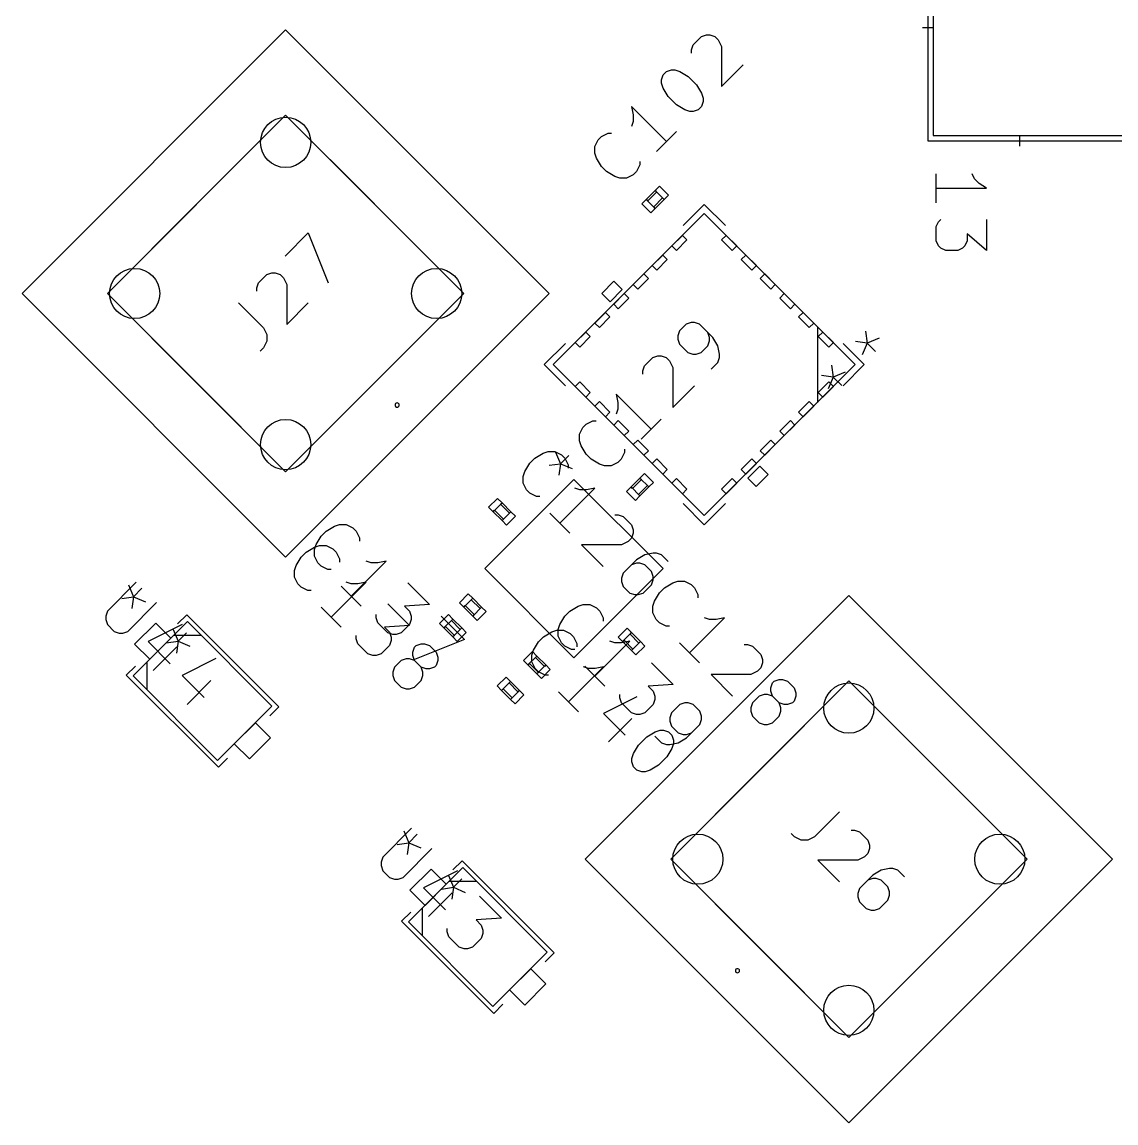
# Model space of a CAD drawing. Header units: millimetres. Extents: x -1 to 260, y -56 to 300.
# Drawn here: x 124.77 to 150.8, y 190.97 to 217.14 of the extents above; entities that cross this region are included whole.
import ezdxf

# ---------------------------------------------------------------- set-up
doc = ezdxf.new("R2010")
doc.units = ezdxf.units.MM
for name, color, linetype, true_color in [('Edge.Cuts', 254, 'CONTINUOUS', 0xd0d2cd), ('F.Fab', 9, 'CONTINUOUS', 0xafafaf), ('F.Silkscreen', 41, 'CONTINUOUS', 0xf2eda1)]:
    doc.layers.add(name, color=color, linetype=linetype, true_color=true_color)

msp = doc.modelspace()

# ---------------------------------------------------------------- linework, layer by layer
at = {"layer": 'Edge.Cuts'}
for centre in [(131.04, 214.282102), (127.447898, 210.69), (134.632102, 210.69), (131.04, 207.097898), (144.44, 200.832102), (140.847898, 197.24), (148.032102, 197.24), (144.44, 193.647898)]:
    msp.add_circle(centre, 0.5969, dxfattribs=at)
at = {"layer": 'F.Fab', "linetype": 'CONTINUOUS'}
for p, q in [((146.444, 221.556), (146.444, 214.444)), ((124.767963, 210.69), (131.04, 216.962037)), ((131.04, 216.962037), (137.312037, 210.69)), ((126.801602, 210.69), (131.04, 214.928398)), ((131.04, 214.928398), (135.278398, 210.69)), ((146.444, 214.444), (153.556, 214.444)), ((146.517861, 212.849307), (146.517861, 213.531478)), ((147.427423, 213.417783), (147.370575, 213.531478)), ((147.541118, 213.304088), (147.427423, 213.417783)), ((139.619252, 212.925218), (139.831384, 213.13735)), ((139.866739, 213.101995), (139.654607, 212.889863)), ((139.831384, 213.13735), (139.93745, 213.243416)), ((139.831384, 213.13735), (139.866739, 213.101995)), ((140.043516, 212.925218), (139.831384, 213.13735)), ((139.93745, 213.243416), (140.149582, 213.031284)), ((146.517861, 213.190392), (147.711661, 213.190392)), ((147.711661, 213.190392), (147.541118, 213.304088)), ((139.513186, 212.819152), (139.619252, 212.925218)), ((139.725318, 212.60702), (139.513186, 212.819152)), ((139.654607, 212.889863), (139.619252, 212.925218)), ((139.619252, 212.925218), (139.831384, 212.713086)), ((139.796029, 212.748441), (140.008161, 212.960573)), ((140.043516, 212.925218), (139.831384, 212.713086)), ((140.008161, 212.960573), (140.043516, 212.925218)), ((140.149582, 213.031284), (140.043516, 212.925218)), ((141, 212.592102), (137.407898, 209)), ((139.831384, 212.713086), (139.725318, 212.60702)), ((139.831384, 212.713086), (139.796029, 212.748441)), ((144.592102, 209), (141, 212.592102)), ((146.517861, 212.280831), (146.574709, 212.394526)), ((146.574709, 212.394526), (146.631556, 212.451374)), ((147.711661, 212.451374), (147.711661, 211.712355)), ((140.227698, 211.8198), (140.479145, 212.071248)), ((140.479145, 212.071248), (140.586908, 211.963485)), ((141.413092, 211.963485), (141.520855, 212.071248)), ((141.520855, 212.071248), (141.772302, 211.8198)), ((146.517861, 211.939745), (146.517861, 212.280831)), ((147.711661, 211.712355), (147.25688, 212.110288)), ((147.25688, 212.110288), (147.25688, 211.939745)), ((140.335461, 211.712037), (140.227698, 211.8198)), ((140.586908, 211.963485), (140.335461, 211.712037)), ((141.664539, 211.712037), (141.413092, 211.963485)), ((141.772302, 211.8198), (141.664539, 211.712037)), ((146.574709, 211.82605), (146.517861, 211.939745)), ((146.631556, 211.769202), (146.574709, 211.82605)), ((146.745251, 211.712355), (146.631556, 211.769202)), ((147.143185, 211.769202), (147.029489, 211.712355)), ((147.200032, 211.82605), (147.143185, 211.769202)), ((147.25688, 211.939745), (147.200032, 211.82605)), ((139.760725, 211.352827), (140.012172, 211.604274)), ((140.012172, 211.604274), (140.119935, 211.496511)), ((141.880065, 211.496511), (141.987828, 211.604274)), ((141.987828, 211.604274), (142.239275, 211.352827)), ((147.029489, 211.712355), (146.745251, 211.712355)), ((139.868488, 211.245064), (139.760725, 211.352827)), ((140.119935, 211.496511), (139.868488, 211.245064)), ((142.131512, 211.245064), (141.880065, 211.496511)), ((142.239275, 211.352827), (142.131512, 211.245064)), ((139.311712, 210.903814), (139.563159, 211.155261)), ((139.670922, 211.047498), (139.419475, 210.796051)), ((139.563159, 211.155261), (139.670922, 211.047498)), ((142.329078, 211.047498), (142.436841, 211.155261)), ((142.580525, 210.796051), (142.329078, 211.047498)), ((142.436841, 211.155261), (142.688288, 210.903814)), ((139.419475, 210.796051), (139.311712, 210.903814)), ((142.688288, 210.903814), (142.580525, 210.796051)), ((131.04, 204.417963), (124.767963, 210.69)), ((131.04, 206.451602), (126.801602, 210.69)), ((135.278398, 210.69), (131.04, 206.451602)), ((137.312037, 210.69), (131.04, 204.417963)), ((138.844739, 210.436841), (139.096186, 210.688288)), ((139.203949, 210.580525), (138.952502, 210.329078)), ((139.096186, 210.688288), (139.203949, 210.580525)), ((142.796051, 210.580525), (142.903814, 210.688288)), ((143.047498, 210.329078), (142.796051, 210.580525)), ((142.903814, 210.688288), (143.155261, 210.436841)), ((138.395726, 209.987828), (138.647173, 210.239275)), ((138.647173, 210.239275), (138.754936, 210.131512)), ((138.952502, 210.329078), (138.844739, 210.436841)), ((143.155261, 210.436841), (143.047498, 210.329078)), ((143.245064, 210.131512), (143.352827, 210.239275)), ((143.352827, 210.239275), (143.604274, 209.987828)), ((138.503489, 209.880065), (138.395726, 209.987828)), ((138.754936, 210.131512), (138.503489, 209.880065)), ((143.496511, 209.880065), (143.245064, 210.131512)), ((143.604274, 209.987828), (143.496511, 209.880065)), ((137.928752, 209.520855), (138.1802, 209.772302)), ((138.1802, 209.772302), (138.287963, 209.664539)), ((143.694077, 209.898026), (143.694077, 208.101974)), ((143.712037, 209.664539), (143.8198, 209.772302)), ((143.8198, 209.772302), (144.071248, 209.520855)), ((138.036515, 209.413092), (137.928752, 209.520855)), ((138.287963, 209.664539), (138.036515, 209.413092)), ((143.963485, 209.413092), (143.712037, 209.664539)), ((144.071248, 209.520855), (143.963485, 209.413092)), ((137.407898, 209), (141, 205.407898)), ((141, 205.407898), (144.592102, 209)), ((144.028158, 208.98331), (144.068356, 208.701929)), ((144.068356, 208.701929), (143.786974, 208.742126)), ((144.068356, 208.701929), (143.947764, 208.420548)), ((144.349737, 208.822521), (144.068356, 208.701929)), ((144.269342, 208.500942), (144.068356, 208.701929)), ((137.928752, 208.479145), (138.036515, 208.586908)), ((138.1802, 208.227698), (137.928752, 208.479145)), ((138.036515, 208.586908), (138.287963, 208.335461)), ((143.712037, 208.335461), (143.963485, 208.586908)), ((144.071248, 208.479145), (143.8198, 208.227698)), ((143.963485, 208.586908), (144.071248, 208.479145)), ((138.287963, 208.335461), (138.1802, 208.227698)), ((138.395726, 208.012172), (138.503489, 208.119935)), ((138.503489, 208.119935), (138.754936, 207.868488)), ((143.245064, 207.868488), (143.496511, 208.119935)), ((143.496511, 208.119935), (143.604274, 208.012172)), ((143.8198, 208.227698), (143.712037, 208.335461)), ((138.647173, 207.760725), (138.395726, 208.012172)), ((138.754936, 207.868488), (138.647173, 207.760725)), ((143.352827, 207.760725), (143.245064, 207.868488)), ((143.604274, 208.012172), (143.352827, 207.760725)), ((138.844739, 207.563159), (138.952502, 207.670922)), ((138.952502, 207.670922), (139.203949, 207.419475)), ((142.796051, 207.419475), (143.047498, 207.670922)), ((143.047498, 207.670922), (143.155261, 207.563159)), ((139.096186, 207.311712), (138.844739, 207.563159)), ((139.203949, 207.419475), (139.096186, 207.311712)), ((142.903814, 207.311712), (142.796051, 207.419475)), ((143.155261, 207.563159), (142.903814, 207.311712)), ((139.311712, 207.096186), (139.419475, 207.203949)), ((139.563159, 206.844739), (139.311712, 207.096186)), ((139.419475, 207.203949), (139.670922, 206.952502)), ((142.329078, 206.952502), (142.580525, 207.203949)), ((142.688288, 207.096186), (142.436841, 206.844739)), ((142.580525, 207.203949), (142.688288, 207.096186)), ((139.670922, 206.952502), (139.563159, 206.844739)), ((142.436841, 206.844739), (142.329078, 206.952502)), ((139.760725, 206.647173), (139.868488, 206.754936)), ((140.012172, 206.395726), (139.760725, 206.647173)), ((139.868488, 206.754936), (140.119935, 206.503489)), ((141.880065, 206.503489), (142.131512, 206.754936)), ((142.239275, 206.647173), (141.987828, 206.395726)), ((142.131512, 206.754936), (142.239275, 206.647173)), ((135.77868, 204.15), (137.9, 206.27132)), ((137.9, 206.27132), (140.02132, 204.15)), ((139.257868, 206.09), (139.47, 206.302132)), ((139.47, 206.302132), (139.576066, 206.408198)), ((139.47, 206.302132), (139.505355, 206.266777)), ((139.682132, 206.09), (139.47, 206.302132)), ((139.576066, 206.408198), (139.788198, 206.196066)), ((140.119935, 206.503489), (140.012172, 206.395726)), ((140.227698, 206.1802), (140.335461, 206.287963)), ((140.335461, 206.287963), (140.586908, 206.036515)), ((141.413092, 206.036515), (141.664539, 206.287963)), ((141.664539, 206.287963), (141.772302, 206.1802)), ((141.987828, 206.395726), (141.880065, 206.503489)), ((139.151802, 205.983934), (139.257868, 206.09)), ((139.293223, 206.054645), (139.257868, 206.09)), ((139.257868, 206.09), (139.47, 205.877868)), ((139.505355, 206.266777), (139.293223, 206.054645)), ((139.434645, 205.913223), (139.646777, 206.125355)), ((139.682132, 206.09), (139.47, 205.877868)), ((139.646777, 206.125355), (139.682132, 206.09)), ((139.788198, 206.196066), (139.682132, 206.09)), ((140.479145, 205.928752), (140.227698, 206.1802)), ((140.586908, 206.036515), (140.479145, 205.928752)), ((141.520855, 205.928752), (141.413092, 206.036515)), ((141.772302, 206.1802), (141.520855, 205.928752)), ((135.869661, 205.607031), (136.081793, 205.819163)), ((136.081793, 205.819163), (136.187859, 205.713097)), ((139.363934, 205.771802), (139.151802, 205.983934)), ((139.47, 205.877868), (139.363934, 205.771802)), ((139.47, 205.877868), (139.434645, 205.913223)), ((135.975727, 205.500965), (135.869661, 205.607031)), ((136.187859, 205.713097), (135.975727, 205.500965)), ((135.975727, 205.500965), (136.011082, 205.53632)), ((136.187859, 205.288833), (135.975727, 205.500965)), ((136.011082, 205.53632), (136.223214, 205.324188)), ((136.152504, 205.677742), (136.187859, 205.713097)), ((136.364636, 205.46561), (136.152504, 205.677742)), ((136.187859, 205.713097), (136.399991, 205.500965)), ((136.187859, 205.288833), (136.399991, 205.500965)), ((136.399991, 205.500965), (136.364636, 205.46561)), ((136.399991, 205.500965), (136.506057, 205.394899)), ((136.223214, 205.324188), (136.187859, 205.288833)), ((136.293925, 205.182767), (136.187859, 205.288833)), ((136.506057, 205.394899), (136.293925, 205.182767)), ((135.77868, 204.15), (137.9, 202.02868)), ((137.9, 202.02868), (140.02132, 204.15)), ((135.173442, 203.338831), (135.385574, 203.550963)), ((135.49164, 203.444897), (135.279508, 203.232765)), ((135.385574, 203.550963), (135.49164, 203.444897)), ((135.456285, 203.409542), (135.49164, 203.444897)), ((135.668417, 203.19741), (135.456285, 203.409542)), ((135.49164, 203.444897), (135.703772, 203.232765)), ((138.167963, 197.24), (144.44, 203.512037)), ((144.44, 203.512037), (150.712037, 197.24)), ((135.279508, 203.232765), (135.173442, 203.338831)), ((135.279508, 203.232765), (135.314863, 203.26812)), ((135.49164, 203.020633), (135.279508, 203.232765)), ((135.314863, 203.26812), (135.526995, 203.055988)), ((135.49164, 203.020633), (135.703772, 203.232765)), ((135.703772, 203.232765), (135.668417, 203.19741)), ((135.703772, 203.232765), (135.809838, 203.126699)), ((128.703952, 202.891267), (127.410795, 201.59811)), ((130.715529, 200.87969), (128.703952, 202.891267)), ((134.700389, 202.843475), (134.912521, 203.055607)), ((135.018587, 202.949541), (134.806455, 202.737409)), ((134.912521, 203.055607), (135.018587, 202.949541)), ((134.983232, 202.914186), (135.018587, 202.949541)), ((135.195364, 202.702054), (134.983232, 202.914186)), ((135.018587, 202.949541), (135.230719, 202.737409)), ((135.526995, 203.055988), (135.49164, 203.020633)), ((135.597706, 202.914567), (135.49164, 203.020633)), ((135.809838, 203.126699), (135.597706, 202.914567)), ((127.94961, 202.855346), (127.446716, 202.352452)), ((128.30882, 202.496136), (127.94961, 202.855346)), ((128.360575, 202.702784), (128.481167, 202.421403)), ((128.682154, 202.622389), (128.481167, 202.421403)), ((134.806455, 202.737409), (134.700389, 202.843475)), ((134.806455, 202.737409), (134.84181, 202.772764)), ((135.018587, 202.525277), (134.806455, 202.737409)), ((134.84181, 202.772764), (135.053942, 202.560632)), ((135.018587, 202.525277), (135.230719, 202.737409)), ((135.336785, 202.631343), (135.124653, 202.419211)), ((135.230719, 202.737409), (135.195364, 202.702054)), ((135.230719, 202.737409), (135.336785, 202.631343)), ((138.950383, 202.519953), (139.162515, 202.732085)), ((139.268581, 202.626019), (139.056449, 202.413887)), ((139.162515, 202.732085), (139.268581, 202.626019)), ((139.233226, 202.590664), (139.268581, 202.626019)), ((139.268581, 202.626019), (139.480713, 202.413887)), ((127.446716, 202.352452), (127.805926, 201.993242)), ((127.805926, 201.993242), (128.30882, 202.496136)), ((128.199786, 202.381205), (128.481167, 202.421403)), ((128.380663, 202.567978), (129.027241, 202.567978)), ((128.481167, 202.421403), (128.44097, 202.140021)), ((128.481167, 202.421403), (128.762548, 202.300811)), ((135.053942, 202.560632), (135.018587, 202.525277)), ((135.124653, 202.419211), (135.018587, 202.525277)), ((139.056449, 202.413887), (138.950383, 202.519953)), ((139.056449, 202.413887), (139.091804, 202.449242)), ((139.268581, 202.201755), (139.056449, 202.413887)), ((139.091804, 202.449242), (139.303936, 202.23711)), ((139.445358, 202.378532), (139.233226, 202.590664)), ((139.268581, 202.201755), (139.480713, 202.413887)), ((139.480713, 202.413887), (139.445358, 202.378532)), ((139.480713, 202.413887), (139.586779, 202.307821)), ((136.700033, 201.963428), (136.912165, 202.17556)), ((136.912165, 202.17556), (137.018231, 202.069494)), ((139.303936, 202.23711), (139.268581, 202.201755)), ((139.374647, 202.095689), (139.268581, 202.201755)), ((139.586779, 202.307821), (139.374647, 202.095689)), ((127.734084, 201.921399), (127.734084, 201.274821)), ((136.806099, 201.857362), (136.700033, 201.963428)), ((137.018231, 202.069494), (136.806099, 201.857362)), ((136.806099, 201.857362), (136.841454, 201.892717)), ((137.018231, 201.64523), (136.806099, 201.857362)), ((136.841454, 201.892717), (137.053586, 201.680585)), ((136.982876, 202.034139), (137.018231, 202.069494)), ((137.195008, 201.822007), (136.982876, 202.034139)), ((137.018231, 202.069494), (137.230363, 201.857362)), ((137.018231, 201.64523), (137.230363, 201.857362)), ((137.230363, 201.857362), (137.195008, 201.822007)), ((137.230363, 201.857362), (137.336429, 201.751296)), ((127.410795, 201.59811), (129.422372, 199.586533)), ((136.073086, 201.358784), (136.285218, 201.570916)), ((136.285218, 201.570916), (136.391284, 201.46485)), ((137.053586, 201.680585), (137.018231, 201.64523)), ((137.124297, 201.539164), (137.018231, 201.64523)), ((137.336429, 201.751296), (137.124297, 201.539164)), ((136.179152, 201.252718), (136.073086, 201.358784)), ((136.391284, 201.46485), (136.179152, 201.252718)), ((136.355929, 201.429495), (136.391284, 201.46485)), ((136.568061, 201.217363), (136.355929, 201.429495)), ((136.391284, 201.46485), (136.603416, 201.252718)), ((140.201602, 197.24), (144.44, 201.478398)), ((144.44, 201.478398), (148.678398, 197.24)), ((136.179152, 201.252718), (136.214507, 201.288073)), ((136.391284, 201.040586), (136.179152, 201.252718)), ((136.214507, 201.288073), (136.426639, 201.075941)), ((136.391284, 201.040586), (136.603416, 201.252718)), ((136.426639, 201.075941), (136.391284, 201.040586)), ((136.49735, 200.93452), (136.391284, 201.040586)), ((136.709482, 201.146652), (136.49735, 200.93452)), ((136.603416, 201.252718), (136.568061, 201.217363)), ((136.603416, 201.252718), (136.709482, 201.146652)), ((129.422372, 199.586533), (130.715529, 200.87969)), ((130.320398, 200.484558), (129.817504, 199.981664)), ((130.679608, 200.125348), (130.320398, 200.484558)), ((130.176714, 199.622454), (130.679608, 200.125348)), ((129.817504, 199.981664), (130.176714, 199.622454)), ((144.44, 190.967963), (138.167963, 197.24)), ((144.44, 193.001602), (140.201602, 197.24)), ((148.678398, 197.24), (144.44, 193.001602)), ((150.712037, 197.24), (144.44, 190.967963)), ((135.254593, 197.040626), (133.961436, 195.747469)), ((134.500251, 197.004705), (133.997357, 196.501811)), ((134.859461, 196.645495), (134.500251, 197.004705)), ((134.911216, 196.852143), (135.031808, 196.570762)), ((137.26617, 195.029049), (135.254593, 197.040626)), ((134.356567, 196.142601), (134.859461, 196.645495)), ((134.931304, 196.717337), (135.577882, 196.717337)), ((135.232795, 196.771748), (135.031808, 196.570762)), ((133.997357, 196.501811), (134.356567, 196.142601)), ((134.750427, 196.530564), (135.031808, 196.570762)), ((135.031808, 196.570762), (134.991611, 196.28938)), ((135.031808, 196.570762), (135.313189, 196.45017)), ((134.284725, 196.070758), (134.284725, 195.42418)), ((133.961436, 195.747469), (135.973013, 193.735892)), ((135.973013, 193.735892), (137.26617, 195.029049)), ((136.871039, 194.633917), (136.368145, 194.131023)), ((137.230249, 194.274707), (136.871039, 194.633917)), ((136.727355, 193.771813), (137.230249, 194.274707)), ((136.368145, 194.131023), (136.727355, 193.771813))]:
    msp.add_line(p, q, dxfattribs=at)
at = {"layer": 'F.Fab'}
for centre in [(131.04, 214.282102), (127.447898, 210.69), (134.632102, 210.69), (131.04, 207.097898), (144.44, 200.832102), (140.847898, 197.24), (148.032102, 197.24), (144.44, 193.647898)]:
    msp.add_circle(centre, 0.5969, dxfattribs=at)
at = {"layer": 'F.Silkscreen', "linetype": 'CONTINUOUS'}
for p, q in [((146.317, 221.683), (146.317, 214.317)), ((146.444, 217.0094), (146.19, 217.0094)), ((140.733532, 216.599752), (140.931611, 216.797831)), ((140.931611, 216.797831), (141.050458, 216.837447)), ((141.050458, 216.837447), (141.12969, 216.837447)), ((141.12969, 216.837447), (141.248537, 216.797831)), ((141.248537, 216.797831), (141.327768, 216.7186)), ((140.693916, 216.480905), (140.733532, 216.599752)), ((140.693916, 216.401673), (140.693916, 216.480905)), ((141.327768, 216.7186), (141.407, 216.560136)), ((141.407, 216.560136), (141.407, 215.609358)), ((140.020448, 215.886668), (140.09968, 215.9659)), ((140.09968, 215.9659), (140.218527, 216.005516)), ((140.218527, 216.005516), (140.297759, 216.005516)), ((140.297759, 216.005516), (140.416606, 215.9659)), ((140.416606, 215.9659), (140.614685, 215.847053)), ((141.407, 215.609358), (141.922005, 216.124363)), ((139.980832, 215.767821), (140.020448, 215.886668)), ((139.980832, 215.68859), (139.980832, 215.767821)), ((140.614685, 215.847053), (140.812763, 215.648974)), ((140.020448, 215.569742), (139.980832, 215.68859)), ((140.139295, 215.371664), (140.020448, 215.569742)), ((140.812763, 215.648974), (140.931611, 215.450895)), ((140.931611, 215.450895), (140.971226, 215.332048)), ((140.337374, 215.173585), (140.139295, 215.371664)), ((140.535453, 215.054738), (140.337374, 215.173585)), ((140.971226, 215.252816), (140.931611, 215.133969)), ((140.971226, 215.332048), (140.971226, 215.252816)), ((140.09968, 214.302038), (139.267749, 215.133969)), ((139.267749, 215.133969), (139.307364, 214.93589)), ((139.307364, 214.93589), (139.307364, 214.777427)), ((140.6543, 215.015122), (140.535453, 215.054738)), ((140.733532, 215.015122), (140.6543, 215.015122)), ((140.852379, 215.054738), (140.733532, 215.015122)), ((140.931611, 215.133969), (140.852379, 215.054738)), ((139.307364, 214.777427), (139.267749, 214.65858)), ((138.475434, 214.341654), (138.554665, 214.420885)), ((138.554665, 214.420885), (138.713128, 214.500117)), ((138.713128, 214.500117), (138.79236, 214.500117)), ((140.337374, 214.539733), (139.861985, 214.064343)), ((148.5014, 214.444), (148.5014, 214.19)), ((138.396202, 214.183191), (138.475434, 214.341654)), ((138.396202, 214.024728), (138.396202, 214.183191)), ((146.317, 214.317), (153.683, 214.317)), ((129.97934, 213.871981), (127.860141, 211.748539)), ((134.219859, 211.748539), (132.10066, 213.871981)), ((138.435818, 213.90588), (138.396202, 214.024728)), ((138.554665, 213.707802), (138.435818, 213.90588)), ((138.673512, 213.588954), (138.554665, 213.707802)), ((139.465827, 213.747417), (139.386596, 213.588954)), ((139.465827, 213.826649), (139.465827, 213.747417)), ((138.871591, 213.470107), (138.673512, 213.588954)), ((138.990438, 213.430491), (138.871591, 213.470107)), ((139.148901, 213.430491), (138.990438, 213.430491)), ((139.307364, 213.509723), (139.148901, 213.430491)), ((139.386596, 213.588954), (139.307364, 213.509723)), ((146.517861, 212.849307), (146.517861, 213.531478)), ((147.427423, 213.417783), (147.370575, 213.531478)), ((147.541118, 213.304088), (147.427423, 213.417783)), ((146.517861, 213.190392), (147.711661, 213.190392)), ((147.711661, 213.190392), (147.541118, 213.304088)), ((141, 212.807629), (140.497106, 212.304734)), ((141.502894, 212.304734), (141, 212.807629)), ((146.517861, 212.280831), (146.574709, 212.394526)), ((146.574709, 212.394526), (146.631556, 212.451374)), ((147.711661, 212.451374), (147.711661, 211.712355)), ((131.025272, 211.576273), (131.579893, 212.130894)), ((131.579893, 212.130894), (132.055282, 210.942421)), ((146.517861, 211.939745), (146.517861, 212.280831)), ((147.711661, 211.712355), (147.25688, 212.110288)), ((147.25688, 212.110288), (147.25688, 211.939745)), ((146.574709, 211.82605), (146.517861, 211.939745)), ((146.631556, 211.769202), (146.574709, 211.82605)), ((146.745251, 211.712355), (146.631556, 211.769202)), ((147.143185, 211.769202), (147.029489, 211.712355)), ((147.200032, 211.82605), (147.143185, 211.769202)), ((147.25688, 211.939745), (147.200032, 211.82605)), ((147.029489, 211.712355), (146.745251, 211.712355)), ((130.39142, 210.942421), (130.589499, 211.1405)), ((130.589499, 211.1405), (130.708346, 211.180116)), ((130.708346, 211.180116), (130.787578, 211.180116)), ((130.787578, 211.180116), (130.906425, 211.1405)), ((130.906425, 211.1405), (130.985656, 211.061268)), ((130.985656, 211.061268), (131.064888, 210.902805)), ((130.351804, 210.823574), (130.39142, 210.942421)), ((130.351804, 210.744342), (130.351804, 210.823574)), ((131.064888, 210.902805), (131.064888, 209.952027)), ((138.561047, 210.691965), (138.848415, 210.979333)), ((139.045981, 210.781768), (138.758613, 210.494399)), ((138.848415, 210.979333), (139.045981, 210.781768)), ((129.916031, 210.467032), (130.510268, 209.872796)), ((131.064888, 209.952027), (131.579893, 210.467032)), ((138.758613, 210.494399), (138.561047, 210.691965)), ((140.570225, 209.962613), (140.411762, 209.80415)), ((140.689072, 210.002229), (140.570225, 209.962613)), ((140.768304, 210.002229), (140.689072, 210.002229)), ((140.887151, 209.962613), (140.768304, 210.002229)), ((141.204077, 209.645687), (140.887151, 209.962613)), ((130.510268, 209.872796), (130.589499, 209.714333)), ((130.589499, 209.714333), (130.589499, 209.55587)), ((140.411762, 209.80415), (140.372146, 209.685303)), ((140.372146, 209.685303), (140.372146, 209.606071)), ((141.124845, 209.645687), (141.08523, 209.764534)), ((144.836381, 209.791533), (144.876579, 209.510152)), ((129.981461, 207.510141), (127.860141, 209.631461)), ((130.589499, 209.55587), (130.510268, 209.397407)), ((134.219859, 209.631461), (132.098539, 207.510141)), ((137.695266, 209.502894), (137.192371, 209)), ((140.372146, 209.606071), (140.411762, 209.487224)), ((140.411762, 209.487224), (140.609841, 209.289145)), ((140.926767, 209.289145), (141.08523, 209.447608)), ((141.08523, 209.447608), (141.124845, 209.566455)), ((141.124845, 209.566455), (141.124845, 209.645687)), ((141.322924, 209.447608), (141.204077, 209.645687)), ((141.36254, 209.249529), (141.322924, 209.447608)), ((144.807629, 209), (144.304734, 209.502894)), ((144.876579, 209.510152), (144.595197, 209.550349)), ((144.876579, 209.510152), (144.755987, 209.228771)), ((145.15796, 209.630744), (144.876579, 209.510152)), ((145.077565, 209.309165), (144.876579, 209.510152)), ((130.510268, 209.397407), (130.431036, 209.318175)), ((139.579831, 208.972219), (139.777909, 209.170298)), ((139.777909, 209.170298), (139.896757, 209.209914)), ((139.896757, 209.209914), (139.975988, 209.209914)), ((139.975988, 209.209914), (140.094836, 209.170298)), ((140.094836, 209.170298), (140.174067, 209.091066)), ((140.609841, 209.289145), (140.728688, 209.249529)), ((140.728688, 209.249529), (140.807919, 209.249529)), ((140.807919, 209.249529), (140.926767, 209.289145)), ((141.322924, 209.051451), (141.36254, 209.170298)), ((141.36254, 209.170298), (141.36254, 209.249529)), ((137.192371, 209), (137.695266, 208.497106)), ((139.540215, 208.853372), (139.579831, 208.972219)), ((140.174067, 209.091066), (140.253299, 208.932603)), ((140.253299, 208.932603), (140.253299, 207.981825)), ((141.164461, 208.892988), (141.322924, 209.051451)), ((144.304734, 208.497106), (144.807629, 209)), ((139.540215, 208.77414), (139.540215, 208.853372)), ((140.253299, 207.981825), (140.768303, 208.49683)), ((139.738294, 207.46682), (138.906363, 208.298751)), ((138.906363, 208.298751), (138.945978, 208.100672)), ((138.945978, 207.942209), (138.906363, 207.823362)), ((138.945978, 208.100672), (138.945978, 207.942209)), ((138.114048, 207.506436), (138.193279, 207.585667)), ((138.193279, 207.585667), (138.351742, 207.664899)), ((138.351742, 207.664899), (138.430974, 207.664899)), ((139.975988, 207.704515), (139.500599, 207.229125)), ((138.034816, 207.347973), (138.114048, 207.506436)), ((138.034816, 207.18951), (138.034816, 207.347973)), ((138.074432, 207.070662), (138.034816, 207.18951)), ((138.193279, 206.872584), (138.074432, 207.070662)), ((136.970443, 206.777685), (137.168521, 206.896532)), ((137.168521, 206.896532), (137.287369, 206.936148)), ((137.287369, 206.936148), (137.445832, 206.936148)), ((137.445832, 206.936148), (137.604295, 206.856916)), ((137.464079, 206.919032), (137.582105, 206.643637)), ((137.778816, 206.840348), (137.582105, 206.643637)), ((137.604295, 206.856916), (137.683526, 206.777685)), ((138.312126, 206.753736), (138.193279, 206.872584)), ((139.104441, 206.912199), (139.02521, 206.753736)), ((139.104441, 206.991431), (139.104441, 206.912199)), ((136.732748, 206.460759), (136.851595, 206.658838)), ((136.851595, 206.658838), (136.970443, 206.777685)), ((137.306711, 206.604295), (137.582105, 206.643637)), ((137.582105, 206.643637), (137.542763, 206.368243)), ((137.582105, 206.643637), (137.8575, 206.525611)), ((137.683526, 206.777685), (137.762758, 206.619222)), ((137.762758, 206.619222), (137.762758, 206.53999)), ((138.510205, 206.634889), (138.312126, 206.753736)), ((138.629052, 206.595273), (138.510205, 206.634889)), ((138.787515, 206.595273), (138.629052, 206.595273)), ((138.945978, 206.674505), (138.787515, 206.595273)), ((139.02521, 206.753736), (138.945978, 206.674505)), ((142.03478, 206.298994), (142.322148, 206.586362)), ((142.322148, 206.586362), (142.519714, 206.388796)), ((136.693132, 206.341912), (136.732748, 206.460759)), ((136.693132, 206.183449), (136.693132, 206.341912)), ((142.232346, 206.101428), (142.03478, 206.298994)), ((142.519714, 206.388796), (142.232346, 206.101428)), ((136.772364, 206.024986), (136.693132, 206.183449)), ((136.851595, 205.945754), (136.772364, 206.024986)), ((137.564679, 205.23267), (138.39661, 206.064601)), ((138.040068, 206.024986), (137.921221, 206.064601)), ((138.198531, 206.024986), (138.040068, 206.024986)), ((138.39661, 206.064601), (138.198531, 206.024986)), ((137.010058, 205.866523), (136.851595, 205.945754)), ((137.08929, 205.866523), (137.010058, 205.866523)), ((140.497106, 205.695266), (141, 205.192371)), ((141, 205.192371), (141.502894, 205.695266)), ((137.802374, 204.994976), (137.326984, 205.470365)), ((138.871999, 205.430749), (138.951231, 205.430749)), ((138.951231, 205.430749), (139.070078, 205.391133)), ((139.070078, 205.391133), (139.268157, 205.193055)), ((131.886175, 204.917067), (132.005023, 205.035915)), ((132.005023, 205.035915), (132.203101, 205.154762)), ((132.203101, 205.154762), (132.321949, 205.194378)), ((132.321949, 205.194378), (132.480412, 205.194378)), ((132.480412, 205.194378), (132.638875, 205.115146)), ((132.638875, 205.115146), (132.718106, 205.035915)), ((132.718106, 205.035915), (132.797338, 204.877452)), ((139.268157, 205.193055), (139.307773, 205.074207)), ((139.307773, 204.994976), (139.268157, 204.876128)), ((139.307773, 205.074207), (139.307773, 204.994976)), ((131.727712, 204.600141), (131.767328, 204.718989)), ((131.767328, 204.718989), (131.886175, 204.917067)), ((132.797338, 204.877452), (132.797338, 204.79822)), ((139.030462, 204.717665), (138.079684, 204.717665)), ((138.079684, 204.717665), (138.594689, 204.202661)), ((139.188925, 204.796897), (139.030462, 204.717665)), ((139.268157, 204.876128), (139.188925, 204.796897)), ((131.413122, 204.421709), (131.53197, 204.540557)), ((131.53197, 204.540557), (131.730048, 204.659404)), ((131.727712, 204.441678), (131.727712, 204.600141)), ((131.806944, 204.283215), (131.727712, 204.441678)), ((131.730048, 204.659404), (131.848896, 204.69902)), ((131.848896, 204.69902), (132.007359, 204.69902)), ((132.007359, 204.69902), (132.165822, 204.619788)), ((132.165822, 204.619788), (132.245053, 204.540557)), ((132.245053, 204.540557), (132.324285, 204.382094)), ((139.585083, 204.479971), (139.387004, 204.361123)), ((139.783162, 204.519587), (139.585083, 204.479971)), ((139.862393, 204.519587), (139.783162, 204.519587)), ((139.981241, 204.479971), (139.862393, 204.519587)), ((140.139704, 204.321508), (139.981241, 204.479971)), ((131.254659, 204.104783), (131.294275, 204.223631)), ((131.294275, 204.223631), (131.413122, 204.421709)), ((131.886175, 204.203984), (131.806944, 204.283215)), ((132.044638, 204.124752), (131.886175, 204.203984)), ((132.324285, 204.382094), (132.324285, 204.302862)), ((132.599259, 203.4909), (133.43119, 204.322831)), ((133.074648, 204.283215), (132.955801, 204.322831)), ((133.233111, 204.283215), (133.074648, 204.283215)), ((133.43119, 204.322831), (133.233111, 204.283215)), ((139.387004, 204.361123), (139.070078, 204.044197)), ((139.387004, 204.281892), (139.268157, 204.242276)), ((139.466236, 204.281892), (139.387004, 204.281892)), ((139.585083, 204.242276), (139.466236, 204.281892)), ((139.743546, 204.083813), (139.585083, 204.242276)), ((131.254659, 203.94632), (131.254659, 204.104783)), ((131.333891, 203.787857), (131.254659, 203.94632)), ((132.12387, 204.124752), (132.044638, 204.124752)), ((139.070078, 204.044197), (139.030462, 203.92535)), ((139.030462, 203.92535), (139.030462, 203.846119)), ((139.783162, 203.964966), (139.743546, 204.083813)), ((139.783162, 203.885734), (139.783162, 203.964966)), ((127.486033, 203.825429), (126.800062, 203.139457)), ((127.300905, 203.762454), (127.421497, 203.481073)), ((127.622484, 203.682059), (127.421497, 203.481073)), ((131.413122, 203.708626), (131.333891, 203.787857)), ((131.571585, 203.629394), (131.413122, 203.708626)), ((132.126206, 202.995542), (132.958137, 203.827473)), ((132.836954, 203.253206), (132.361564, 203.728595)), ((132.601595, 203.787857), (132.482748, 203.827473)), ((132.760058, 203.787857), (132.601595, 203.787857)), ((132.958137, 203.827473), (132.760058, 203.787857)), ((133.946195, 203.807826), (134.4612, 203.292821)), ((139.030462, 203.846119), (139.070078, 203.727271)), ((139.070078, 203.727271), (139.228541, 203.568808)), ((139.545467, 203.568808), (139.743546, 203.766887)), ((139.743546, 203.766887), (139.783162, 203.885734)), ((139.932317, 203.57176), (140.051165, 203.690607)), ((140.051165, 203.690607), (140.249243, 203.809454)), ((140.249243, 203.809454), (140.368091, 203.84907)), ((140.368091, 203.84907), (140.526554, 203.84907)), ((140.526554, 203.84907), (140.685017, 203.769838)), ((140.685017, 203.769838), (140.764248, 203.690607)), ((140.764248, 203.690607), (140.84348, 203.532144)), ((127.140116, 203.440875), (127.421497, 203.481073)), ((127.421497, 203.481073), (127.3813, 203.199691)), ((127.421497, 203.481073), (127.702878, 203.360481)), ((131.650817, 203.629394), (131.571585, 203.629394)), ((139.228541, 203.568808), (139.347388, 203.529193)), ((139.347388, 203.529193), (139.42662, 203.529193)), ((139.42662, 203.529193), (139.545467, 203.568808)), ((139.81347, 203.373681), (139.932317, 203.57176)), ((140.84348, 203.532144), (140.84348, 203.452912)), ((126.800062, 203.139457), (126.75971, 203.018403)), ((127.284277, 202.655241), (127.970249, 203.341213)), ((132.363901, 202.757848), (131.888511, 203.233237)), ((133.473142, 203.312468), (133.988147, 202.797463)), ((134.4612, 203.292821), (133.866963, 203.253205)), ((133.866963, 203.253205), (133.985811, 203.134358)), ((133.985811, 203.134358), (134.025426, 203.015511)), ((137.681967, 203.015233), (137.800815, 203.13408)), ((137.800815, 203.13408), (137.998893, 203.252927)), ((137.998893, 203.252927), (138.117741, 203.292543)), ((138.117741, 203.292543), (138.276204, 203.292543)), ((138.276204, 203.292543), (138.434667, 203.213311)), ((138.434667, 203.213311), (138.513898, 203.13408)), ((138.513898, 203.13408), (138.59313, 202.975617)), ((139.773854, 203.254834), (139.81347, 203.373681)), ((139.773854, 203.096371), (139.773854, 203.254834)), ((126.75971, 203.018403), (126.75971, 202.9377)), ((126.75971, 202.9377), (126.800062, 202.816647)), ((128.685991, 203.052912), (128.470465, 202.837386)), ((130.877174, 200.861729), (128.685991, 203.052912)), ((133.193495, 202.975895), (133.193495, 203.055127)), ((133.233111, 202.857048), (133.193495, 202.975895)), ((134.025426, 202.936279), (133.985811, 202.817432)), ((134.025426, 203.015511), (134.025426, 202.936279)), ((134.73851, 203.015511), (135.293131, 202.46089)), ((137.56312, 202.817154), (137.681967, 203.015233)), ((138.59313, 202.975617), (138.59313, 202.896385)), ((139.853086, 202.937908), (139.773854, 203.096371)), ((139.932317, 202.858676), (139.853086, 202.937908)), ((140.645401, 202.145592), (141.477332, 202.977523)), ((141.12079, 202.937908), (141.001943, 202.977523)), ((141.279253, 202.937908), (141.12079, 202.937908)), ((141.477332, 202.977523), (141.279253, 202.937908)), ((126.800062, 202.816647), (126.961467, 202.655241)), ((126.961467, 202.655241), (127.082521, 202.61489)), ((127.082521, 202.61489), (127.163223, 202.61489)), ((127.163223, 202.61489), (127.284277, 202.655241)), ((128.575518, 202.816647), (127.768492, 202.413134)), ((133.470806, 202.619353), (133.233111, 202.857048)), ((133.988147, 202.797463), (133.39391, 202.757847)), ((133.39391, 202.757847), (133.512758, 202.639)), ((133.589653, 202.579738), (133.470806, 202.619353)), ((133.512758, 202.639), (133.552373, 202.520153)), ((133.787732, 202.619353), (133.668885, 202.579738)), ((133.985811, 202.817432), (133.787732, 202.619353)), ((137.173868, 202.529438), (137.371946, 202.648285)), ((137.371946, 202.648285), (137.490794, 202.687901)), ((137.490794, 202.687901), (137.649257, 202.687901)), ((137.523504, 202.698307), (137.56312, 202.817154)), ((137.523504, 202.539844), (137.523504, 202.698307)), ((137.649257, 202.687901), (137.80772, 202.608669)), ((137.80772, 202.608669), (137.886951, 202.529438)), ((140.09078, 202.779445), (139.932317, 202.858676)), ((140.170012, 202.779445), (140.09078, 202.779445)), ((127.768492, 202.413134), (128.293059, 201.888567)), ((132.720442, 202.480537), (132.720442, 202.559769)), ((132.760058, 202.36169), (132.720442, 202.480537)), ((132.997753, 202.123995), (132.760058, 202.36169)), ((133.552373, 202.440921), (133.512758, 202.322074)), ((133.552373, 202.520153), (133.552373, 202.440921)), ((133.668885, 202.579738), (133.589653, 202.579738)), ((135.293131, 202.46089), (134.104658, 201.985501)), ((134.14661, 202.322074), (134.265457, 202.36169)), ((134.265457, 202.36169), (134.344689, 202.36169)), ((134.344689, 202.36169), (134.463536, 202.322074)), ((136.936173, 202.212512), (137.05502, 202.410591)), ((137.05502, 202.410591), (137.173868, 202.529438)), ((137.602736, 202.381381), (137.523504, 202.539844)), ((137.681967, 202.302149), (137.602736, 202.381381)), ((137.886951, 202.529438), (137.966183, 202.370975)), ((137.966183, 202.370975), (137.966183, 202.291743)), ((138.395051, 201.589065), (139.226982, 202.420996)), ((138.87044, 202.381381), (138.751593, 202.420996)), ((139.028903, 202.381381), (138.87044, 202.381381)), ((139.226982, 202.420996), (139.028903, 202.381381)), ((140.883096, 201.907898), (140.407706, 202.383287)), ((128.454464, 202.29208), (127.889546, 201.727162)), ((133.1166, 202.08438), (132.997753, 202.123995)), ((133.195832, 202.08438), (133.1166, 202.08438)), ((133.314679, 202.123995), (133.195832, 202.08438)), ((133.512758, 202.322074), (133.314679, 202.123995)), ((134.067378, 202.163611), (134.106994, 202.282458)), ((134.067378, 202.084379), (134.067378, 202.163611)), ((134.106994, 201.965532), (134.067378, 202.084379)), ((134.106994, 202.282458), (134.14661, 202.322074)), ((134.463536, 202.322074), (134.621999, 202.163611)), ((134.621999, 202.163611), (134.661615, 202.044764)), ((136.896557, 202.093665), (136.936173, 202.212512)), ((136.896557, 201.935202), (136.896557, 202.093665)), ((137.84043, 202.222918), (137.681967, 202.302149)), ((137.919662, 202.222918), (137.84043, 202.222918)), ((141.952721, 202.343671), (142.031953, 202.343671)), ((142.031953, 202.343671), (142.1508, 202.304055)), ((142.1508, 202.304055), (142.348879, 202.105977)), ((142.348879, 202.105977), (142.388495, 201.987129)), ((127.464676, 201.831597), (127.24915, 201.616071)), ((129.382544, 202.009621), (128.575518, 201.606108)), ((133.790068, 201.965532), (133.631605, 201.807069)), ((133.908915, 202.005148), (133.790068, 201.965532)), ((133.988147, 202.005148), (133.908915, 202.005148)), ((134.106994, 201.965532), (133.988147, 202.005148)), ((134.265457, 201.807069), (134.106994, 201.965532)), ((134.621999, 201.846685), (134.582383, 201.807069)), ((134.661615, 201.965532), (134.621999, 201.846685)), ((134.661615, 202.044764), (134.661615, 201.965532)), ((136.975789, 201.776739), (136.896557, 201.935202)), ((138.632746, 201.351371), (138.157356, 201.82676)), ((139.741987, 201.905991), (140.256992, 201.390986)), ((142.388495, 201.907898), (142.348879, 201.78905)), ((142.388495, 201.987129), (142.388495, 201.907898)), ((127.24915, 201.616071), (129.440333, 199.424888)), ((128.575518, 201.606108), (129.100085, 201.081541)), ((133.631605, 201.807069), (133.591989, 201.688222)), ((133.591989, 201.688222), (133.591989, 201.60899)), ((133.591989, 201.60899), (133.631605, 201.490143)), ((134.384304, 201.767453), (134.265457, 201.807069)), ((134.305073, 201.688222), (134.265457, 201.807069)), ((134.265457, 201.490143), (134.305073, 201.60899)), ((134.305073, 201.60899), (134.305073, 201.688222)), ((134.463536, 201.767453), (134.384304, 201.767453)), ((134.582383, 201.807069), (134.463536, 201.767453)), ((137.05502, 201.697507), (136.975789, 201.776739)), ((137.213483, 201.618276), (137.05502, 201.697507)), ((137.292715, 201.618276), (137.213483, 201.618276)), ((137.768104, 200.984423), (138.600035, 201.816354)), ((138.243493, 201.776739), (138.124646, 201.816354)), ((138.401956, 201.776739), (138.243493, 201.776739)), ((138.600035, 201.816354), (138.401956, 201.776739)), ((142.111184, 201.630587), (141.160406, 201.630587)), ((141.160406, 201.630587), (141.675411, 201.115583)), ((142.269647, 201.709819), (142.111184, 201.630587)), ((142.348879, 201.78905), (142.269647, 201.709819)), ((129.26149, 201.485054), (128.696572, 200.920136)), ((133.631605, 201.490143), (133.790068, 201.33168)), ((133.790068, 201.33168), (133.908915, 201.292064)), ((133.988147, 201.292064), (134.106994, 201.33168)), ((134.106994, 201.33168), (134.265457, 201.490143)), ((140.256992, 201.390986), (139.662755, 201.351371)), ((139.662755, 201.351371), (139.781603, 201.232523)), ((142.586573, 201.313661), (142.626189, 201.432509)), ((142.586573, 201.23443), (142.586573, 201.313661)), ((142.626189, 201.432509), (142.665805, 201.472124)), ((142.665805, 201.472124), (142.784652, 201.51174)), ((142.784652, 201.51174), (142.863884, 201.51174)), ((142.863884, 201.51174), (142.982731, 201.472124)), ((142.982731, 201.472124), (143.141194, 201.313661)), ((143.141194, 201.313661), (143.18081, 201.194814)), ((133.908915, 201.292064), (133.988147, 201.292064)), ((138.005799, 200.746729), (137.530409, 201.222118)), ((139.39235, 201.103271), (138.600035, 200.707113)), ((138.989288, 201.07406), (138.989288, 201.153292)), ((139.028903, 200.955213), (138.989288, 201.07406)), ((139.781603, 201.232523), (139.821218, 201.113676)), ((139.821218, 201.113676), (139.821218, 201.034445)), ((142.309263, 201.115582), (142.1508, 200.957119)), ((142.42811, 201.155198), (142.309263, 201.115582)), ((142.507342, 201.155198), (142.42811, 201.155198)), ((142.626189, 201.115582), (142.507342, 201.155198)), ((142.626189, 201.115582), (142.586573, 201.23443)), ((142.784652, 200.957119), (142.626189, 201.115582)), ((143.18081, 201.115582), (143.141194, 200.996735)), ((143.18081, 201.194814), (143.18081, 201.115582)), ((130.661648, 200.646203), (130.877174, 200.861729)), ((139.266598, 200.717519), (139.028903, 200.955213)), ((139.781603, 200.915597), (139.583524, 200.717519)), ((139.821218, 201.034445), (139.781603, 200.915597)), ((140.415455, 200.915597), (140.217376, 200.717518)), ((140.534302, 200.955213), (140.415455, 200.915597)), ((140.613534, 200.955213), (140.534302, 200.955213)), ((140.732381, 200.915597), (140.613534, 200.955213)), ((140.890844, 200.757134), (140.732381, 200.915597)), ((142.1508, 200.957119), (142.111184, 200.838272)), ((142.111184, 200.838272), (142.111184, 200.759041)), ((142.903499, 200.917504), (142.784652, 200.957119)), ((142.824268, 200.838272), (142.784652, 200.957119)), ((142.824268, 200.759041), (142.824268, 200.838272)), ((142.982731, 200.917504), (142.903499, 200.917504)), ((143.101578, 200.957119), (142.982731, 200.917504)), ((143.141194, 200.996735), (143.101578, 200.957119)), ((138.600035, 200.707113), (139.11504, 200.192108)), ((139.273503, 200.588266), (138.718882, 200.033645)), ((139.385445, 200.677903), (139.266598, 200.717519)), ((139.464677, 200.677903), (139.385445, 200.677903)), ((139.583524, 200.717519), (139.464677, 200.677903)), ((140.217376, 200.717518), (140.17776, 200.598671)), ((140.17776, 200.598671), (140.17776, 200.51944)), ((140.17776, 200.51944), (140.217376, 200.400592)), ((140.93046, 200.638287), (140.890844, 200.757134)), ((140.890844, 200.440208), (140.93046, 200.559055)), ((140.93046, 200.559055), (140.93046, 200.638287)), ((142.111184, 200.759041), (142.1508, 200.640193)), ((142.1508, 200.640193), (142.309263, 200.48173)), ((142.626189, 200.48173), (142.784652, 200.640193)), ((142.784652, 200.640193), (142.824268, 200.759041)), ((139.630045, 200.152492), (139.828124, 200.27134)), ((139.828124, 200.27134), (139.946971, 200.310955)), ((139.946971, 200.310955), (140.026202, 200.310955)), ((140.026202, 200.310955), (140.14505, 200.27134)), ((140.14505, 200.27134), (140.224281, 200.192108)), ((140.217376, 200.400592), (140.375839, 200.242129)), ((140.573918, 200.123282), (140.890844, 200.440208)), ((141.260141, 198.298539), (143.381461, 200.419859)), ((142.309263, 200.48173), (142.42811, 200.442115)), ((142.42811, 200.442115), (142.507342, 200.442115)), ((142.507342, 200.442115), (142.626189, 200.48173)), ((147.621981, 198.30066), (145.498539, 200.419859)), ((139.431966, 199.954413), (139.630045, 200.152492)), ((139.821219, 200.162898), (139.979682, 200.004435)), ((139.979682, 200.004435), (140.098529, 199.964819)), ((140.17776, 199.964819), (140.375839, 200.004435)), ((140.224281, 200.192108), (140.263897, 200.073261)), ((140.263897, 199.994029), (140.224281, 199.875182)), ((140.263897, 200.073261), (140.263897, 199.994029)), ((140.375839, 200.242129), (140.494686, 200.202514)), ((140.375839, 200.004435), (140.573918, 200.123282)), ((140.494686, 200.202514), (140.573918, 200.202514)), ((140.573918, 200.202514), (140.692765, 200.242129)), ((139.273503, 199.637487), (139.313119, 199.756335)), ((139.313119, 199.756335), (139.431966, 199.954413)), ((140.098529, 199.964819), (140.17776, 199.964819)), ((140.224281, 199.875182), (140.105434, 199.677103)), ((129.440333, 199.424888), (129.655859, 199.640414)), ((139.273503, 199.558256), (139.273503, 199.637487)), ((139.313119, 199.439409), (139.273503, 199.558256)), ((139.907355, 199.479024), (139.709276, 199.360177)), ((140.105434, 199.677103), (139.907355, 199.479024)), ((139.39235, 199.360177), (139.313119, 199.439409)), ((139.511198, 199.320561), (139.39235, 199.360177)), ((139.590429, 199.320561), (139.511198, 199.320561)), ((139.709276, 199.360177), (139.590429, 199.320561)), ((144.217032, 198.363968), (143.622796, 197.769731)), ((134.036673, 197.974789), (133.350702, 197.288817)), ((133.851546, 197.911813), (133.972138, 197.630432)), ((144.494342, 197.928195), (144.573574, 197.928195)), ((144.573574, 197.928195), (144.692421, 197.888579)), ((134.173125, 197.831418), (133.972138, 197.630432)), ((143.147407, 197.769731), (143.068175, 197.848963)), ((143.30587, 197.6905), (143.147407, 197.769731)), ((143.464333, 197.6905), (143.30587, 197.6905)), ((143.622796, 197.769731), (143.464333, 197.6905)), ((144.692421, 197.888579), (144.8905, 197.6905)), ((144.8905, 197.6905), (144.930116, 197.571653)), ((133.690757, 197.590234), (133.972138, 197.630432)), ((133.834917, 196.804601), (134.520889, 197.490573)), ((133.972138, 197.630432), (133.931941, 197.34905)), ((133.972138, 197.630432), (134.253519, 197.50984)), ((144.8905, 197.373574), (144.811268, 197.294343)), ((144.930116, 197.492421), (144.8905, 197.373574)), ((144.930116, 197.571653), (144.930116, 197.492421)), ((133.350702, 197.288817), (133.31035, 197.167763)), ((133.31035, 197.167763), (133.31035, 197.08706)), ((135.236632, 197.202271), (135.021106, 196.986745)), ((137.427815, 195.011088), (135.236632, 197.202271)), ((144.652805, 197.215111), (143.702027, 197.215111)), ((143.702027, 197.215111), (144.217032, 196.700106)), ((144.811268, 197.294343), (144.652805, 197.215111)), ((133.31035, 197.08706), (133.350702, 196.966007)), ((133.350702, 196.966007), (133.512107, 196.804601)), ((135.126158, 196.966007), (134.319132, 196.562494)), ((145.009347, 196.858569), (144.692421, 196.541643)), ((145.207426, 196.977416), (145.009347, 196.858569)), ((145.405505, 197.017032), (145.207426, 196.977416)), ((145.484736, 197.017032), (145.405505, 197.017032)), ((145.603584, 196.977416), (145.484736, 197.017032)), ((145.762047, 196.818953), (145.603584, 196.977416)), ((133.512107, 196.804601), (133.633161, 196.76425)), ((133.633161, 196.76425), (133.713863, 196.76425)), ((133.713863, 196.76425), (133.834917, 196.804601)), ((145.009347, 196.779338), (144.8905, 196.739722)), ((145.088579, 196.779338), (145.009347, 196.779338)), ((145.207426, 196.739722), (145.088579, 196.779338)), ((145.365889, 196.581259), (145.207426, 196.739722)), ((134.319132, 196.562494), (134.843699, 196.037927)), ((135.005104, 196.44144), (134.440186, 195.876522)), ((135.650725, 196.360737), (136.175292, 195.836171)), ((144.692421, 196.541643), (144.652805, 196.422796)), ((144.652805, 196.422796), (144.652805, 196.343564)), ((144.652805, 196.343564), (144.692421, 196.224717)), ((145.405505, 196.462412), (145.365889, 196.581259)), ((145.365889, 196.264333), (145.405505, 196.38318)), ((145.405505, 196.38318), (145.405505, 196.462412)), ((143.381461, 194.060141), (141.260141, 196.181461)), ((144.692421, 196.224717), (144.850884, 196.066254)), ((144.850884, 196.066254), (144.969731, 196.026638)), ((145.048963, 196.026638), (145.16781, 196.066254)), ((145.16781, 196.066254), (145.365889, 196.264333)), ((145.498539, 194.060141), (147.621981, 196.17934)), ((134.015317, 195.980956), (133.799791, 195.76543)), ((136.175292, 195.836171), (135.570022, 195.795819)), ((144.969731, 196.026638), (145.048963, 196.026638)), ((133.799791, 195.76543), (135.990974, 193.574247)), ((134.88405, 195.51336), (134.88405, 195.594063)), ((135.570022, 195.795819), (135.691076, 195.674765)), ((135.691076, 195.674765), (135.731427, 195.553712)), ((135.731427, 195.553712), (135.731427, 195.473009)), ((134.924402, 195.392306), (134.88405, 195.51336)), ((135.166509, 195.150199), (134.924402, 195.392306)), ((135.691076, 195.351955), (135.48932, 195.150199)), ((135.731427, 195.473009), (135.691076, 195.351955)), ((135.287563, 195.109847), (135.166509, 195.150199)), ((135.368266, 195.109847), (135.287563, 195.109847)), ((135.48932, 195.150199), (135.368266, 195.109847)), ((137.212289, 194.795562), (137.427815, 195.011088)), ((135.990974, 193.574247), (136.2065, 193.789773))]:
    msp.add_line(p, q, dxfattribs=at)
at = {"layer": 'F.Silkscreen'}
for centre in [(131.04, 214.282102), (127.447898, 210.69), (134.632102, 210.69), (131.04, 207.097898), (144.44, 200.832102), (140.847898, 197.24), (148.032102, 197.24), (144.44, 193.647898)]:
    msp.add_circle(centre, 0.5969, dxfattribs=at)
for centre, start, end in [((133.69165, 208.038349), -225.0008103, -44.9991897), ((133.69165, 208.03835), -45, 135), ((141.788349, 194.58835), -315.0008103, -134.9991897), ((141.78835, 194.58835), -135, 45)]:
    msp.add_arc(centre, 0.05, start, end, dxfattribs=at)

doc.saveas('drawing.dxf')
